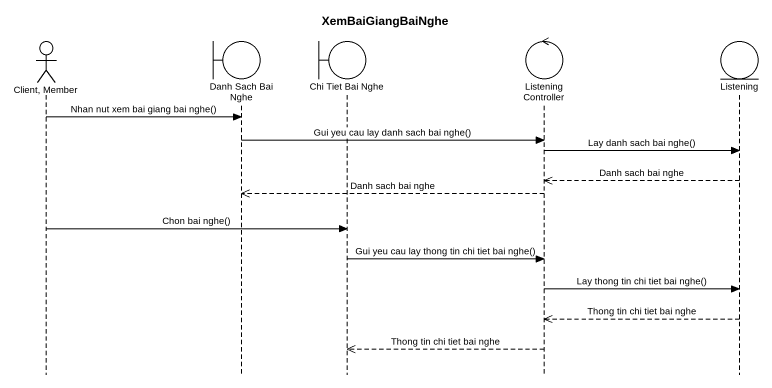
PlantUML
@startuml
title XemBaiGiangBaiNghe
hide footbox
actor "Client, Member" as Client_Member
boundary "Danh Sach Bai Nghe" as Danh_Sach_Bai_Nghe
boundary "Chi Tiet Bai Nghe" as Chi_Tiet_Bai_Nghe
control "Listening Controller" as Listening_Controller
entity Listening

Client_Member -> Danh_Sach_Bai_Nghe : Nhan nut xem bai giang bai nghe()
Danh_Sach_Bai_Nghe -> Listening_Controller : Gui yeu cau lay danh sach bai nghe()
Listening_Controller -> Listening : Lay danh sach bai nghe()
Listening -->> Listening_Controller : Danh sach bai nghe
Listening_Controller -->> Danh_Sach_Bai_Nghe : Danh sach bai nghe
Client_Member -> Chi_Tiet_Bai_Nghe : Chon bai nghe()
Chi_Tiet_Bai_Nghe -> Listening_Controller : Gui yeu cau lay thong tin chi tiet bai nghe()
Listening_Controller -> Listening : Lay thong tin chi tiet bai nghe()
Listening -->> Listening_Controller : Thong tin chi tiet bai nghe
Listening_Controller -->> Chi_Tiet_Bai_Nghe : Thong tin chi tiet bai nghe
@enduml
